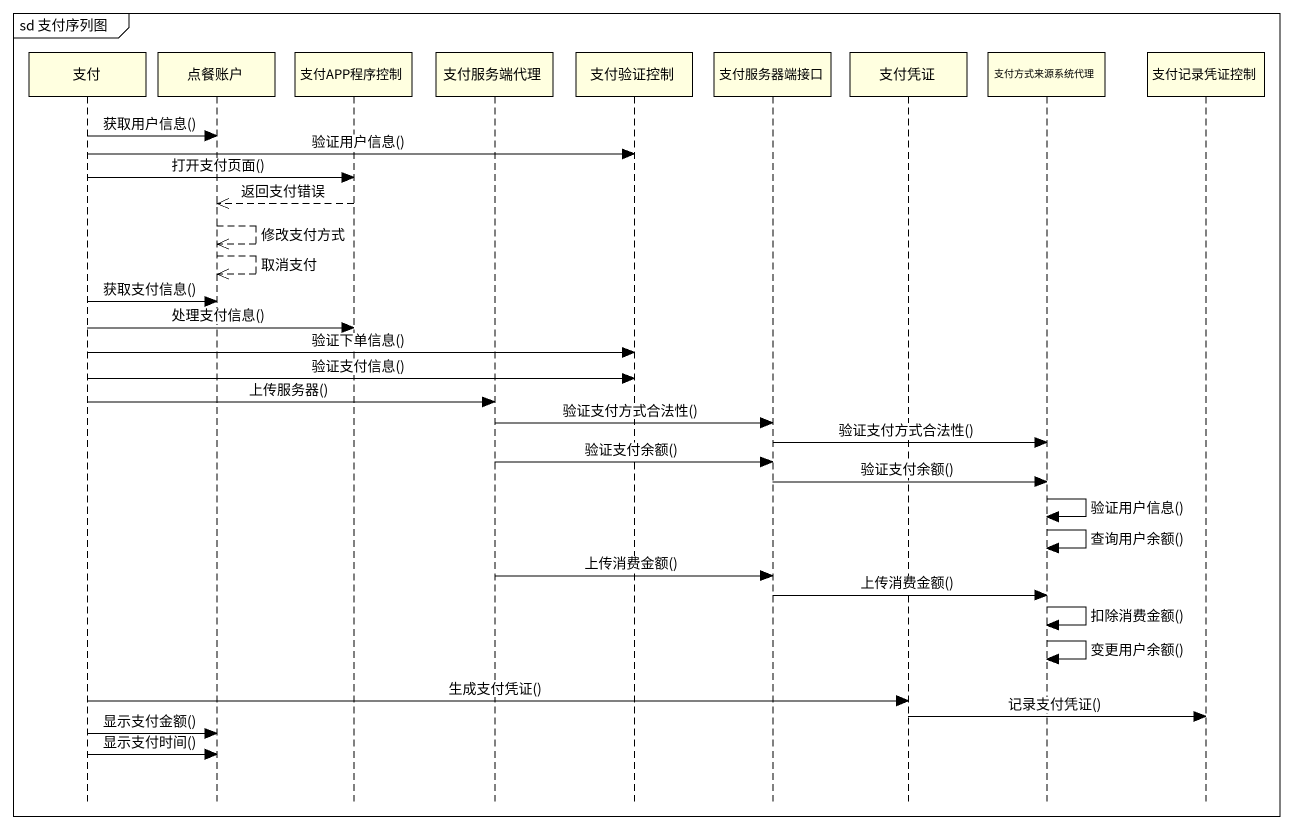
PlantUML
@startuml
mainframe sd 支付序列图
hide footbox
participant 支付 #FFFFE0
participant 点餐账户 #FFFFE0
participant 支付APP程序控制 #FFFFE0
participant 支付服务端代理 #FFFFE0
participant 支付验证控制 #FFFFE0
participant 支付服务器端接口 #FFFFE0
participant 支付凭证 #FFFFE0
participant 支付方式来源系统代理 #FFFFE0
participant 支付记录凭证控制 #FFFFE0

支付 -> 点餐账户 : 获取用户信息()
支付 -> 支付验证控制 : 验证用户信息()
支付 -> 支付APP程序控制 : 打开支付页面()
支付APP程序控制 -->> 点餐账户 : 返回支付错误
点餐账户 -->> 点餐账户 : 修改支付方式
点餐账户 -->> 点餐账户 : 取消支付
支付 -> 点餐账户 : 获取支付信息()
支付 -> 支付APP程序控制 : 处理支付信息()
支付 -> 支付验证控制 : 验证下单信息()
支付 -> 支付验证控制 : 验证支付信息()
支付 -> 支付服务端代理 : 上传服务器()
支付服务端代理 -> 支付服务器端接口 : 验证支付方式合法性()
支付服务器端接口 -> 支付方式来源系统代理 : 验证支付方式合法性()
支付服务端代理 -> 支付服务器端接口 : 验证支付余额()
支付服务器端接口 -> 支付方式来源系统代理 : 验证支付余额()
支付方式来源系统代理 -> 支付方式来源系统代理 : 验证用户信息()
支付方式来源系统代理 -> 支付方式来源系统代理 : 查询用户余额()
支付服务端代理 -> 支付服务器端接口 : 上传消费金额()
支付服务器端接口 -> 支付方式来源系统代理 : 上传消费金额()
支付方式来源系统代理 -> 支付方式来源系统代理 : 扣除消费金额()
支付方式来源系统代理 -> 支付方式来源系统代理 : 变更用户余额()
支付 -> 支付凭证 : 生成支付凭证()
支付凭证 -> 支付记录凭证控制 : 记录支付凭证()
支付 -> 点餐账户 : 显示支付金额()
支付 -> 点餐账户 : 显示支付时间()
@enduml
